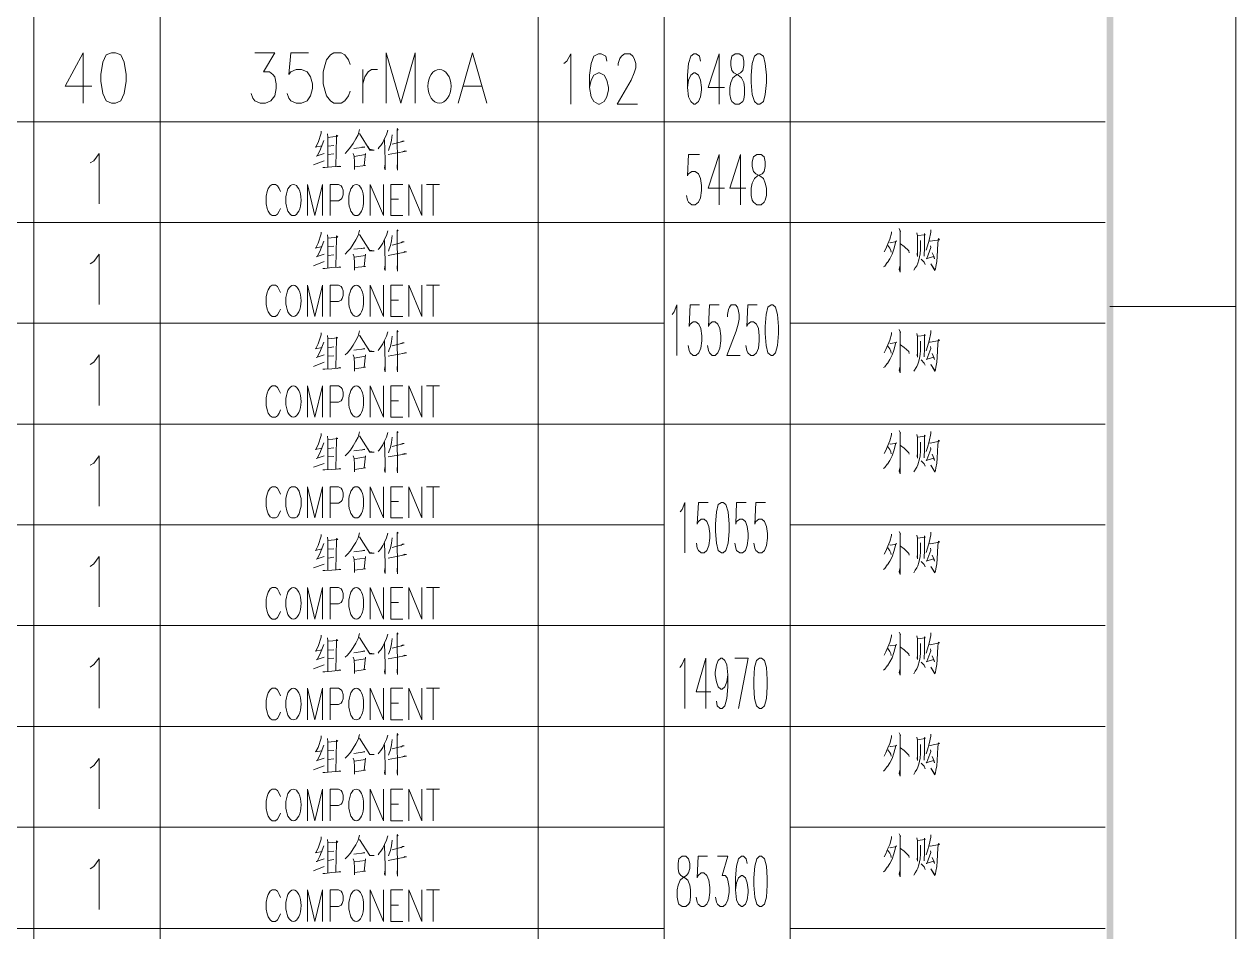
# Model space of a CAD drawing. Header units: millimetres. Extents: x 0 to 588, y 0 to 874.
# Drawn here: x 520.4 to 587.6, y 52.9 to 103.3 of the extents above; entities that cross this region are included whole.
import ezdxf

# ---------------------------------------------------------------- set-up
doc = ezdxf.new("R2010")
doc.units = ezdxf.units.MM
doc.layers.get('0').update_dxf_attribs({"lineweight": 18})

msp = doc.modelspace()

# ---------------------------------------------------------------- hatches: boundary and pattern name
for points in [[(580.453, 6.985), (580.813, 6.985), (580.453, 813.329)], [(580.813, 6.985), (580.453, 813.329), (580.813, 813.329)]]:
    msp.add_hatch(color=0).paths.add_polyline_path(points, flags=0)

# ---------------------------------------------------------------- linework, layer by layer
at = {"color": 0, "lineweight": 0}
for points in [[(587.608, 0), (587.608, 830.792)], [(587.608, 87.609), (580.623, 87.609)]]:
    msp.add_lwpolyline(points, dxfattribs=at)
at = {"color": 4, "lineweight": 0}
for points in [[(520.968, 204.065), (520.968, 16.804)], [(527.974, 204.065), (527.974, 16.804)], [(548.929, 204.065), (548.929, 16.804)], [(555.914, 204.065), (555.914, 20.995)], [(562.899, 204.065), (562.899, 16.804)], [(523.698, 101.682), (522.703, 99.82), (524.185, 99.82)], [(523.698, 101.682), (523.698, 98.888)], [(533.223, 101.682), (534.324, 101.682), (533.71, 100.624), (534.028, 100.624), (534.218, 100.476), (534.324, 100.349), (534.409, 99.947), (534.409, 99.693), (534.324, 99.29), (534.112, 99.015), (533.816, 98.888), (533.52, 98.888), (533.223, 99.015), (533.117, 99.163), (533.012, 99.417)], [(536.208, 101.682), (535.213, 101.682), (535.107, 100.476), (535.213, 100.624), (535.509, 100.751), (535.806, 100.751), (536.123, 100.624), (536.314, 100.349), (536.419, 99.947), (536.419, 99.693), (536.314, 99.29), (536.123, 99.015), (535.806, 98.888), (535.509, 98.888), (535.213, 99.015), (535.107, 99.163), (535.022, 99.417)], [(538.515, 101.026), (538.409, 101.28), (538.219, 101.555), (538.007, 101.682), (537.605, 101.682), (537.414, 101.555), (537.203, 101.28), (537.118, 101.026), (537.012, 100.624), (537.012, 99.947), (537.118, 99.544), (537.203, 99.29), (537.414, 99.015), (537.605, 98.888), (538.007, 98.888), (538.219, 99.015), (538.409, 99.29), (538.515, 99.544)], [(540.505, 98.888), (540.505, 101.682), (541.309, 98.888), (542.113, 101.682), (542.113, 98.888)], [(544.505, 98.888), (545.288, 101.682), (546.093, 98.888)], [(550.347, 101.09), (550.516, 101.217), (550.749, 101.619), (550.749, 98.825)], [(552.739, 101.217), (552.675, 101.492), (552.421, 101.619), (552.273, 101.619), (552.019, 101.492), (551.871, 101.09), (551.786, 100.433), (551.786, 99.756), (551.871, 99.227), (552.019, 98.973), (552.273, 98.825), (552.337, 98.825), (552.591, 98.973), (552.739, 99.227), (552.824, 99.629), (552.824, 99.756), (552.739, 100.158), (552.591, 100.433), (552.337, 100.56), (552.273, 100.56), (552.019, 100.433), (551.871, 100.158), (551.786, 99.756)], [(553.374, 100.963), (553.374, 101.09), (553.459, 101.365), (553.543, 101.492), (553.713, 101.619), (554.03, 101.619), (554.178, 101.492), (554.263, 101.365), (554.348, 101.09), (554.348, 100.836), (554.263, 100.56), (554.094, 100.158), (553.31, 98.825), (554.432, 98.825)], [(557.925, 101.217), (557.882, 101.492), (557.692, 101.619), (557.565, 101.619), (557.396, 101.492), (557.269, 101.09), (557.205, 100.433), (557.205, 99.756), (557.269, 99.227), (557.396, 98.973), (557.565, 98.825), (557.628, 98.825), (557.819, 98.973), (557.925, 99.227), (557.988, 99.629), (557.988, 99.756), (557.925, 100.158), (557.819, 100.433), (557.628, 100.56), (557.565, 100.56), (557.396, 100.433), (557.269, 100.158), (557.205, 99.756)], [(558.962, 101.619), (558.348, 99.756), (559.258, 99.756)], [(558.962, 101.619), (558.962, 98.825)], [(539.213, 100.751), (539.213, 98.888)], [(539.213, 99.947), (539.319, 100.349), (539.51, 100.624), (539.7, 100.751), (540.018, 100.751)], [(544.801, 99.82), (545.796, 99.82)], [(580.361, 97.851), (454.589, 97.851)], [(539.023, 97.428), (538.959, 97.131), (538.832, 96.899), (538.684, 96.645), (538.536, 96.433), (538.367, 96.242), (538.24, 96.094)], [(541.118, 97.47), (541.161, 97.385), (541.118, 97.428), (541.14, 95.163), (541.118, 95.332), (541.14, 95.607)], [(536.906, 97.322), (536.906, 97.216), (536.737, 96.708), (536.61, 96.454), (536.568, 96.433), (536.949, 96.518)], [(537.054, 96.814), (536.822, 96.242), (536.673, 95.967), (536.631, 95.946), (537.076, 96.094)], [(537.245, 97.174), (537.266, 97.004), (537.266, 95.332)], [(537.266, 96.983), (537.816, 97.047), (537.753, 97.11), (537.753, 97.004), (537.711, 95.375)], [(539.023, 97.195), (539.594, 96.285), (539.848, 96.285), (539.573, 96.327), (539.489, 96.475)], [(540.589, 97.385), (540.526, 97.131), (540.42, 96.92), (540.314, 96.708), (540.208, 96.539), (540.124, 96.433), (540.06, 96.348)], [(540.42, 96.856), (540.441, 95.734), (540.441, 95.184), (540.42, 95.29), (540.441, 95.502)], [(540.843, 97.131), (540.801, 96.835), (540.737, 96.581), (540.674, 96.391), (540.632, 96.264)], [(540.843, 96.602), (541.499, 96.772), (541.415, 96.772), (541.309, 96.729)], [(524.1, 95.565), (524.291, 95.692), (524.587, 96.094), (524.587, 93.3)], [(537.605, 96.539), (537.287, 96.496)], [(537.287, 96.031), (537.605, 96.073)], [(538.684, 96.094), (538.727, 95.946), (538.748, 95.607), (538.748, 95.205), (538.748, 95.353), (539.362, 95.417), (539.277, 95.417), (539.362, 96.094), (539.362, 96.031), (538.727, 95.925)], [(538.705, 96.369), (539.319, 96.433), (539.277, 96.454), (539.15, 96.433)], [(540.61, 96.031), (541.626, 96.221), (541.542, 96.242), (541.415, 96.179)], [(536.483, 95.459), (537.076, 95.692)], [(536.991, 95.311), (537.097, 95.311), (537.499, 95.353), (537.986, 95.375), (537.901, 95.396), (537.901, 95.375), (537.795, 95.375)], [(557.882, 96.031), (557.269, 96.031), (557.205, 94.845), (557.269, 94.972), (557.459, 95.099), (557.628, 95.099), (557.819, 94.972), (557.925, 94.697), (557.988, 94.316), (557.988, 94.041), (557.925, 93.639), (557.819, 93.385), (557.628, 93.237), (557.459, 93.237), (557.269, 93.385), (557.205, 93.512), (557.163, 93.766)], [(558.962, 96.031), (558.348, 94.168), (559.258, 94.168)], [(558.962, 96.031), (558.962, 93.237)], [(560.147, 96.031), (559.555, 94.168), (560.444, 94.168)], [(560.147, 96.031), (560.147, 93.237)], [(534.641, 93.978), (534.578, 94.147), (534.472, 94.295), (534.366, 94.38), (534.176, 94.38), (534.07, 94.295), (533.964, 94.147), (533.901, 93.978), (533.858, 93.724), (533.858, 93.3), (533.901, 93.046), (533.964, 92.898), (534.07, 92.729), (534.176, 92.644), (534.366, 92.644), (534.472, 92.729), (534.578, 92.898), (534.641, 93.046)], [(536.144, 92.644), (536.144, 94.38), (536.546, 92.644), (536.97, 94.38), (536.97, 92.644)], [(537.393, 92.644), (537.393, 94.38), (537.859, 94.38), (538.007, 94.295), (538.07, 94.21), (538.113, 94.062), (538.113, 93.808), (538.07, 93.639), (538.007, 93.554), (537.859, 93.47), (537.393, 93.47)], [(539.616, 92.644), (539.616, 94.38), (540.356, 92.644), (540.356, 94.38)], [(540.759, 92.644), (540.759, 94.38), (541.436, 94.38)], [(541.753, 92.644), (541.753, 94.38), (542.473, 92.644), (542.473, 94.38)], [(542.748, 94.38), (543.468, 94.38)], [(543.108, 94.38), (543.108, 92.644)], [(540.759, 93.554), (541.182, 93.554)], [(580.361, 92.263), (454.589, 92.263)], [(540.759, 92.644), (541.436, 92.644)], [(536.906, 91.734), (536.906, 91.628), (536.737, 91.12), (536.61, 90.866), (536.568, 90.845), (536.949, 90.93)], [(537.245, 91.586), (537.266, 91.416), (537.266, 89.744)], [(537.266, 91.395), (537.816, 91.459), (537.753, 91.522), (537.753, 91.416), (537.711, 89.787)], [(539.023, 91.84), (538.959, 91.543), (538.832, 91.311), (538.684, 91.057), (538.536, 90.824), (538.367, 90.654), (538.24, 90.506)], [(539.023, 91.607), (539.594, 90.697), (539.848, 90.697), (539.573, 90.739), (539.489, 90.887)], [(540.589, 91.797), (540.526, 91.543), (540.42, 91.332), (540.314, 91.12), (540.208, 90.951), (540.124, 90.824), (540.06, 90.76)], [(540.843, 91.543), (540.801, 91.247), (540.737, 90.993), (540.674, 90.803), (540.632, 90.676)], [(541.118, 91.861), (541.161, 91.797), (541.118, 91.84), (541.14, 89.575), (541.118, 89.744), (541.14, 90.019)], [(568.529, 91.755), (568.529, 91.67), (568.423, 91.332), (568.318, 91.078), (568.212, 90.803), (568.106, 90.633)], [(568.953, 91.924), (569.016, 91.755), (568.995, 91.819), (568.995, 89.511), (568.953, 89.66), (568.995, 89.892)], [(569.926, 91.692), (569.969, 91.522), (569.969, 90.379), (569.947, 90.506), (569.969, 90.633)], [(569.969, 91.543), (570.392, 91.586), (570.35, 91.649), (570.35, 90.76), (570.328, 90.527), (570.328, 90.4), (570.328, 90.633)], [(570.709, 91.861), (570.709, 91.734), (570.604, 91.289), (570.519, 90.972), (570.434, 90.739)], [(570.604, 91.247), (570.667, 91.226), (571.175, 91.311), (571.133, 91.374), (571.09, 91.12), (571.069, 90.739), (571.048, 90.379), (571.027, 90.104), (570.985, 89.829), (570.963, 89.681), (570.921, 89.596), (570.709, 89.977), (570.921, 89.638)], [(537.054, 91.226), (536.822, 90.654), (536.673, 90.379), (536.631, 90.358), (537.076, 90.506)], [(537.605, 90.951), (537.287, 90.908)], [(538.705, 90.781), (539.319, 90.845), (539.277, 90.866), (539.15, 90.824)], [(540.42, 91.268), (540.441, 90.125), (540.441, 89.596), (540.42, 89.702), (540.441, 89.914)], [(540.843, 91.014), (541.499, 91.184), (541.415, 91.184), (541.309, 91.141)], [(568.423, 91.162), (568.466, 91.141), (568.783, 91.205), (568.804, 91.247), (568.762, 91.205), (568.656, 90.781), (568.55, 90.506), (568.423, 90.252), (568.296, 90.041), (568.275, 90.041), (568.148, 89.85), (568.085, 89.808)], [(568.318, 90.993), (568.423, 90.845), (568.487, 90.718), (568.508, 90.612)], [(569.016, 91.078), (569.228, 90.93), (569.482, 90.697), (569.503, 90.591)], [(570.138, 91.268), (570.138, 90.76), (570.117, 90.527), (570.074, 90.358), (570.032, 90.189), (569.99, 90.019), (569.926, 89.871), (569.842, 89.744), (569.757, 89.617)], [(570.688, 90.972), (570.709, 90.887), (570.477, 90.273), (570.434, 90.252), (570.858, 90.379)], [(524.1, 89.977), (524.291, 90.104), (524.587, 90.506), (524.587, 87.712)], [(536.483, 89.871), (537.076, 90.104)], [(537.287, 90.443), (537.605, 90.464)], [(538.684, 90.506), (538.727, 90.358), (538.748, 90.019), (538.748, 89.617), (538.748, 89.765), (539.362, 89.829), (539.277, 89.829), (539.362, 90.506), (539.362, 90.443), (538.727, 90.337)], [(540.61, 90.443), (541.626, 90.633), (541.542, 90.654), (541.415, 90.591)], [(570.159, 90.231), (570.328, 90.062), (570.392, 89.935)], [(570.773, 90.591), (570.879, 90.358), (570.9, 90.252), (570.858, 90.379)], [(536.991, 89.723), (537.097, 89.723), (537.499, 89.765), (537.986, 89.787), (537.901, 89.808), (537.901, 89.787), (537.795, 89.765)], [(534.641, 88.39), (534.578, 88.538), (534.472, 88.707), (534.366, 88.792), (534.176, 88.792), (534.07, 88.707), (533.964, 88.538), (533.901, 88.39), (533.858, 88.136), (533.858, 87.712), (533.901, 87.458), (533.964, 87.31), (534.07, 87.141), (534.176, 87.056), (534.366, 87.056), (534.472, 87.141), (534.578, 87.31), (534.641, 87.458)], [(536.144, 87.056), (536.144, 88.792), (536.546, 87.056), (536.97, 88.792), (536.97, 87.056)], [(537.393, 87.056), (537.393, 88.792), (537.859, 88.792), (538.007, 88.707), (538.07, 88.622), (538.113, 88.474), (538.113, 88.22), (538.07, 88.051), (538.007, 87.966), (537.859, 87.882), (537.393, 87.882)], [(539.616, 87.056), (539.616, 88.792), (540.356, 87.056), (540.356, 88.792)], [(540.759, 87.056), (540.759, 88.792), (541.436, 88.792)], [(541.753, 87.056), (541.753, 88.792), (542.473, 87.056), (542.473, 88.792)], [(542.748, 88.792), (543.468, 88.792)], [(543.108, 88.792), (543.108, 87.056)], [(540.759, 87.966), (541.182, 87.966)], [(556.358, 87.162), (556.464, 87.31), (556.612, 87.691), (556.612, 84.897)], [(557.882, 87.691), (557.353, 87.691), (557.311, 86.506), (557.353, 86.633), (557.523, 86.76), (557.671, 86.76), (557.84, 86.633), (557.946, 86.379), (558.009, 85.977), (558.009, 85.701), (557.946, 85.299), (557.84, 85.045), (557.671, 84.897), (557.523, 84.897), (557.353, 85.045), (557.311, 85.172), (557.247, 85.447)], [(558.962, 87.691), (558.433, 87.691), (558.369, 86.506), (558.433, 86.633), (558.581, 86.76), (558.75, 86.76), (558.898, 86.633), (559.004, 86.379), (559.068, 85.977), (559.068, 85.701), (559.004, 85.299), (558.898, 85.045), (558.75, 84.897), (558.581, 84.897), (558.433, 85.045), (558.369, 85.172), (558.327, 85.447)], [(559.428, 87.035), (559.428, 87.162), (559.491, 87.437), (559.533, 87.564), (559.639, 87.691), (559.872, 87.691), (559.978, 87.564), (560.02, 87.437), (560.084, 87.162), (560.084, 86.908), (560.02, 86.633), (559.914, 86.231), (559.385, 84.897), (560.126, 84.897)], [(561.079, 87.691), (560.549, 87.691), (560.507, 86.506), (560.549, 86.633), (560.719, 86.76), (560.867, 86.76), (561.036, 86.633), (561.142, 86.379), (561.184, 85.977), (561.184, 85.701), (561.142, 85.299), (561.036, 85.045), (560.867, 84.897), (560.719, 84.897), (560.549, 85.045), (560.507, 85.172), (560.444, 85.447)], [(555.914, 86.675), (454.589, 86.675)], [(540.759, 87.056), (541.436, 87.056)], [(580.361, 86.675), (562.899, 86.675)], [(536.906, 86.146), (536.906, 86.04), (536.737, 85.532), (536.61, 85.278), (536.568, 85.257), (536.949, 85.342)], [(537.245, 85.998), (537.266, 85.828), (537.266, 84.156)], [(539.023, 86.252), (538.959, 85.955), (538.832, 85.723), (538.684, 85.469), (538.536, 85.236), (538.367, 85.045), (538.24, 84.918)], [(539.023, 86.019), (539.594, 85.109), (539.848, 85.109), (539.573, 85.151), (539.489, 85.299)], [(540.589, 86.209), (540.526, 85.955), (540.42, 85.744), (540.314, 85.532), (540.208, 85.363), (540.124, 85.236), (540.06, 85.172)], [(541.118, 86.273), (541.161, 86.209), (541.118, 86.252), (541.14, 83.987), (541.118, 84.156), (541.14, 84.431)], [(568.529, 86.167), (568.529, 86.082), (568.423, 85.744), (568.318, 85.49), (568.212, 85.215), (568.106, 85.045)], [(568.953, 86.336), (569.016, 86.167), (568.995, 86.231), (568.995, 83.923), (568.953, 84.072), (568.995, 84.304)], [(569.926, 86.104), (569.969, 85.934), (569.969, 84.791), (569.947, 84.918), (569.969, 85.045)], [(569.969, 85.955), (570.392, 85.998), (570.35, 86.061), (570.35, 85.172), (570.328, 84.939), (570.328, 84.812), (570.328, 85.045)], [(570.709, 86.273), (570.709, 86.146), (570.604, 85.701), (570.519, 85.384), (570.434, 85.151)], [(537.054, 85.638), (536.822, 85.066), (536.673, 84.791), (536.631, 84.77), (537.076, 84.918)], [(537.266, 85.807), (537.816, 85.871), (537.753, 85.913), (537.753, 85.828), (537.711, 84.199)], [(537.605, 85.363), (537.287, 85.32)], [(540.42, 85.68), (540.441, 84.537), (540.441, 83.987), (540.42, 84.114), (540.441, 84.326)], [(540.843, 85.955), (540.801, 85.659), (540.737, 85.384), (540.674, 85.215), (540.632, 85.088)], [(540.843, 85.426), (541.499, 85.596), (541.415, 85.596), (541.309, 85.553)], [(568.423, 85.574), (568.466, 85.553), (568.783, 85.617), (568.804, 85.638), (568.762, 85.617), (568.656, 85.193), (568.55, 84.918), (568.423, 84.664), (568.296, 84.453), (568.275, 84.453), (568.148, 84.262), (568.085, 84.22)], [(568.318, 85.405), (568.423, 85.257), (568.487, 85.13), (568.508, 85.024)], [(569.016, 85.49), (569.228, 85.342), (569.482, 85.109), (569.503, 85.003)], [(570.138, 85.68), (570.138, 85.172), (570.117, 84.939), (570.074, 84.749), (570.032, 84.58), (569.99, 84.41), (569.926, 84.283), (569.757, 84.029)], [(570.688, 85.384), (570.709, 85.278), (570.477, 84.685), (570.434, 84.664), (570.858, 84.791)], [(570.604, 85.638), (570.667, 85.638), (571.175, 85.723), (571.133, 85.786), (571.09, 85.532), (571.069, 85.151), (571.048, 84.791), (571.027, 84.516), (570.985, 84.241), (570.963, 84.093), (570.921, 84.008), (570.709, 84.389), (570.921, 84.05)], [(524.1, 84.389), (524.291, 84.516), (524.587, 84.918), (524.587, 82.124)], [(537.287, 84.855), (537.605, 84.876)], [(538.684, 84.918), (538.727, 84.77), (538.748, 84.431), (538.748, 84.029), (538.748, 84.156), (539.362, 84.241), (539.277, 84.241), (539.362, 84.918), (539.362, 84.855), (538.727, 84.749)], [(538.705, 85.193), (539.319, 85.257), (539.277, 85.278), (539.15, 85.236)], [(540.61, 84.855), (541.626, 85.045), (541.542, 85.045), (541.415, 85.003)], [(570.159, 84.643), (570.328, 84.474), (570.392, 84.347)], [(570.773, 85.003), (570.879, 84.749), (570.9, 84.664), (570.858, 84.791)], [(536.483, 84.283), (537.076, 84.516)], [(536.991, 84.135), (537.097, 84.135), (537.499, 84.156), (537.986, 84.199), (537.901, 84.22), (537.901, 84.199), (537.795, 84.177)], [(534.641, 82.802), (534.578, 82.95), (534.472, 83.119), (534.366, 83.204), (534.176, 83.204), (534.07, 83.119), (533.964, 82.95), (533.901, 82.802), (533.858, 82.548), (533.858, 82.124), (533.901, 81.87), (533.964, 81.701), (534.07, 81.553), (534.176, 81.468), (534.366, 81.468), (534.472, 81.553), (534.578, 81.701), (534.641, 81.87)], [(536.144, 81.468), (536.144, 83.204), (536.546, 81.468), (536.97, 83.204), (536.97, 81.468)], [(537.393, 81.468), (537.393, 83.204), (537.859, 83.204), (538.007, 83.119), (538.07, 83.034), (538.113, 82.865), (538.113, 82.632), (538.07, 82.463), (538.007, 82.378), (537.859, 82.294), (537.393, 82.294)], [(539.616, 81.468), (539.616, 83.204), (540.356, 81.468), (540.356, 83.204)], [(540.759, 81.468), (540.759, 83.204), (541.436, 83.204)], [(541.753, 81.468), (541.753, 83.204), (542.473, 81.468), (542.473, 83.204)], [(542.748, 83.204), (543.468, 83.204)], [(543.108, 83.204), (543.108, 81.468)], [(540.759, 82.378), (541.182, 82.378)], [(540.759, 81.468), (541.436, 81.468)], [(580.361, 81.087), (454.589, 81.087)], [(539.023, 80.664), (538.959, 80.367), (538.832, 80.135), (538.684, 79.881), (538.536, 79.648), (538.367, 79.457), (538.24, 79.33)], [(540.589, 80.621), (540.526, 80.367), (540.42, 80.135), (540.314, 79.944), (540.208, 79.775), (540.124, 79.648), (540.06, 79.584)], [(541.118, 80.685), (541.161, 80.621), (541.118, 80.664), (541.14, 78.378), (541.118, 78.547), (541.14, 78.843)], [(568.953, 80.727), (569.016, 80.579), (568.995, 80.643), (568.995, 78.335), (568.953, 78.484), (568.995, 78.716)], [(570.709, 80.685), (570.709, 80.558), (570.604, 80.113), (570.519, 79.796), (570.434, 79.563)], [(536.906, 80.558), (536.906, 80.452), (536.737, 79.944), (536.61, 79.69), (536.568, 79.669), (536.949, 79.754)], [(537.054, 80.05), (536.822, 79.478), (536.673, 79.203), (536.631, 79.182), (537.076, 79.33)], [(537.245, 80.41), (537.266, 80.24), (537.266, 78.547)], [(537.266, 80.219), (537.816, 80.283), (537.753, 80.325), (537.753, 80.24), (537.711, 78.611)], [(539.023, 80.431), (539.594, 79.521), (539.848, 79.521), (539.573, 79.563), (539.489, 79.711)], [(540.42, 80.092), (540.441, 78.949), (540.441, 78.399), (540.42, 78.526), (540.441, 78.738)], [(540.843, 80.367), (540.801, 80.071), (540.737, 79.796), (540.674, 79.605), (540.632, 79.5)], [(540.843, 79.838), (541.499, 80.008), (541.415, 80.008), (541.309, 79.965)], [(568.423, 79.986), (568.466, 79.965), (568.783, 80.029), (568.804, 80.05), (568.762, 80.029), (568.656, 79.605), (568.55, 79.33), (568.423, 79.076), (568.296, 78.865), (568.275, 78.865), (568.148, 78.674), (568.085, 78.632)], [(568.529, 80.579), (568.529, 80.494), (568.423, 80.156), (568.318, 79.902), (568.212, 79.627), (568.106, 79.457)], [(570.138, 80.092), (570.138, 79.584), (570.117, 79.33), (570.074, 79.161), (569.99, 78.822), (569.926, 78.695), (569.757, 78.441)], [(569.926, 80.516), (569.969, 80.346), (569.969, 79.203), (569.947, 79.33), (569.969, 79.457)], [(569.969, 80.367), (570.392, 80.41), (570.35, 80.473), (570.35, 79.584), (570.328, 79.351), (570.328, 79.224), (570.328, 79.457)], [(570.604, 80.05), (570.667, 80.029), (571.175, 80.135), (571.133, 80.198), (571.09, 79.944), (571.069, 79.563), (571.048, 79.203), (571.027, 78.928), (570.985, 78.653), (570.963, 78.505), (570.921, 78.42), (570.709, 78.801), (570.921, 78.441)], [(524.1, 78.801), (524.291, 78.928), (524.587, 79.33), (524.587, 76.536)], [(537.605, 79.775), (537.287, 79.732)], [(537.287, 79.267), (537.605, 79.288)], [(538.684, 79.33), (538.727, 79.182), (538.748, 78.843), (538.748, 78.441), (538.748, 78.568), (539.362, 78.653), (539.277, 78.653), (539.362, 79.33), (539.362, 79.267), (538.727, 79.161)], [(538.705, 79.605), (539.319, 79.669), (539.277, 79.69), (539.15, 79.648)], [(540.61, 79.267), (541.626, 79.436), (541.542, 79.457), (541.415, 79.415)], [(568.318, 79.817), (568.423, 79.669), (568.487, 79.542), (568.508, 79.436)], [(569.016, 79.902), (569.228, 79.754), (569.482, 79.5), (569.503, 79.415)], [(570.688, 79.796), (570.709, 79.69), (570.477, 79.097), (570.434, 79.076), (570.858, 79.203)], [(570.773, 79.415), (570.879, 79.161), (570.9, 79.076), (570.858, 79.203)], [(536.483, 78.695), (537.076, 78.907)], [(536.991, 78.547), (537.097, 78.547), (537.499, 78.568), (537.986, 78.611), (537.901, 78.632), (537.901, 78.611), (537.795, 78.589)], [(570.159, 79.055), (570.328, 78.886), (570.392, 78.759)], [(534.641, 77.192), (534.578, 77.362), (534.472, 77.531), (534.366, 77.616), (534.176, 77.616), (534.07, 77.531), (533.964, 77.362), (533.901, 77.192), (533.858, 76.96), (533.858, 76.536), (533.901, 76.282), (533.964, 76.113), (534.07, 75.944), (534.176, 75.88), (534.366, 75.88), (534.472, 75.944), (534.578, 76.113), (534.641, 76.282)], [(536.144, 75.88), (536.144, 77.616), (536.546, 75.88), (536.97, 77.616), (536.97, 75.88)], [(537.393, 75.88), (537.393, 77.616), (537.859, 77.616), (538.007, 77.531), (538.07, 77.446), (538.113, 77.277), (538.113, 77.044), (538.07, 76.875), (538.007, 76.79), (537.859, 76.706), (537.393, 76.706)], [(539.616, 75.88), (539.616, 77.616), (540.356, 75.88), (540.356, 77.616)], [(540.759, 75.88), (540.759, 77.616), (541.436, 77.616)], [(541.753, 75.88), (541.753, 77.616), (542.473, 75.88), (542.473, 77.616)], [(542.748, 77.616), (543.468, 77.616)], [(543.108, 77.616), (543.108, 75.88)], [(540.759, 76.79), (541.182, 76.79)], [(556.803, 76.219), (556.909, 76.346), (557.057, 76.748), (557.057, 73.954)], [(558.348, 76.748), (557.819, 76.748), (557.755, 75.541), (557.819, 75.69), (557.967, 75.817), (558.136, 75.817), (558.285, 75.69), (558.39, 75.414), (558.454, 75.012), (558.454, 74.758), (558.39, 74.356), (558.285, 74.081), (558.136, 73.954), (557.967, 73.954), (557.819, 74.081), (557.755, 74.208), (557.713, 74.483)], [(560.465, 76.748), (559.936, 76.748), (559.893, 75.541), (559.936, 75.69), (560.105, 75.817), (560.253, 75.817), (560.422, 75.69), (560.528, 75.414), (560.571, 75.012), (560.571, 74.758), (560.528, 74.356), (560.422, 74.081), (560.253, 73.954), (560.105, 73.954), (559.936, 74.081), (559.893, 74.208), (559.83, 74.483)], [(561.544, 76.748), (560.994, 76.748), (560.952, 75.541), (560.994, 75.69), (561.163, 75.817), (561.333, 75.817), (561.481, 75.69), (561.587, 75.414), (561.65, 75.012), (561.65, 74.758), (561.587, 74.356), (561.481, 74.081), (561.333, 73.954), (561.163, 73.954), (560.994, 74.081), (560.952, 74.208), (560.888, 74.483)], [(555.914, 75.499), (454.589, 75.499)], [(540.759, 75.88), (541.436, 75.88)], [(580.361, 75.499), (562.899, 75.499)], [(536.906, 74.97), (536.906, 74.864), (536.737, 74.356), (536.61, 74.102), (536.568, 74.081), (536.949, 74.166)], [(537.245, 74.822), (537.266, 74.652), (537.266, 72.959)], [(537.266, 74.631), (537.816, 74.695), (537.753, 74.737), (537.753, 74.652), (537.711, 73.023)], [(539.023, 75.055), (538.959, 74.779), (538.832, 74.525), (538.684, 74.293), (538.536, 74.06), (538.367, 73.869), (538.24, 73.742)], [(539.023, 74.843), (539.594, 73.933), (539.848, 73.933), (539.573, 73.975), (539.489, 74.123)], [(540.589, 75.033), (540.526, 74.779), (540.42, 74.547), (540.314, 74.356), (540.208, 74.166), (540.124, 74.06), (540.06, 73.996)], [(540.843, 74.779), (540.801, 74.483), (540.737, 74.208), (540.674, 74.017), (540.632, 73.912)], [(541.118, 75.097), (541.161, 75.033), (541.118, 75.055), (541.14, 72.79), (541.118, 72.959), (541.14, 73.255)], [(568.529, 74.991), (568.529, 74.906), (568.423, 74.568), (568.318, 74.314), (568.212, 74.039), (568.106, 73.869)], [(568.953, 75.139), (569.016, 74.991), (568.995, 75.055), (568.995, 72.747), (568.953, 72.896), (568.995, 73.128)], [(569.926, 74.928), (569.969, 74.758), (569.969, 73.615), (569.947, 73.721), (569.969, 73.869)], [(569.969, 74.758), (570.392, 74.822), (570.35, 74.885), (570.35, 73.996), (570.328, 73.763), (570.328, 73.636), (570.328, 73.869)], [(570.709, 75.097), (570.709, 74.949), (570.604, 74.525), (570.519, 74.208), (570.434, 73.975)], [(570.604, 74.462), (570.667, 74.441), (571.175, 74.547), (571.133, 74.589), (571.09, 74.356), (571.069, 73.975), (571.048, 73.615), (571.027, 73.34), (570.985, 73.065), (570.963, 72.917), (570.921, 72.832), (570.709, 73.192), (570.921, 72.853)], [(537.054, 74.462), (536.822, 73.89), (536.673, 73.615), (536.631, 73.594), (537.076, 73.742)], [(537.605, 74.166), (537.287, 74.144)], [(538.705, 73.996), (539.319, 74.081), (539.277, 74.102), (539.15, 74.06)], [(540.42, 74.504), (540.441, 73.361), (540.441, 72.811), (540.42, 72.938), (540.441, 73.128)], [(540.843, 74.25), (541.499, 74.42), (541.415, 74.42), (541.309, 74.356)], [(568.423, 74.398), (568.466, 74.377), (568.783, 74.42), (568.804, 74.462), (568.762, 74.42), (568.656, 74.017), (568.55, 73.721), (568.423, 73.488), (568.296, 73.277), (568.275, 73.277), (568.148, 73.086), (568.085, 73.023)], [(568.318, 74.229), (568.423, 74.06), (568.487, 73.954), (568.508, 73.848)], [(569.016, 74.314), (569.228, 74.166), (569.482, 73.912), (569.503, 73.827)], [(570.138, 74.504), (570.138, 73.996), (570.117, 73.742), (570.074, 73.573), (570.032, 73.404), (569.99, 73.234), (569.926, 73.107), (569.842, 72.98), (569.757, 72.832)], [(570.688, 74.208), (570.709, 74.102), (570.477, 73.509), (570.434, 73.488), (570.858, 73.615)], [(524.1, 73.192), (524.291, 73.34), (524.587, 73.742), (524.587, 70.948)], [(536.483, 73.107), (537.076, 73.319)], [(537.287, 73.658), (537.605, 73.7)], [(538.684, 73.742), (538.727, 73.594), (538.748, 73.255), (538.748, 72.853), (538.748, 72.98), (539.362, 73.065), (539.277, 73.065), (539.362, 73.742), (539.362, 73.658), (538.727, 73.573)], [(540.61, 73.658), (541.626, 73.848), (541.542, 73.869), (541.415, 73.827)], [(570.159, 73.467), (570.328, 73.298), (570.392, 73.171)], [(570.773, 73.827), (570.879, 73.573), (570.9, 73.488), (570.858, 73.615)], [(536.991, 72.959), (537.097, 72.959), (537.499, 72.98), (537.986, 73.023), (537.901, 73.044), (537.901, 73.023), (537.795, 73.001)], [(534.641, 71.604), (534.578, 71.774), (534.472, 71.943), (534.366, 72.028), (534.176, 72.028), (534.07, 71.943), (533.964, 71.774), (533.901, 71.604), (533.858, 71.372), (533.858, 70.948), (533.901, 70.694), (533.964, 70.525), (534.07, 70.356), (534.176, 70.271), (534.366, 70.271), (534.472, 70.356), (534.578, 70.525), (534.641, 70.694)], [(536.144, 70.271), (536.144, 72.028), (536.546, 70.271), (536.97, 72.028), (536.97, 70.271)], [(537.393, 70.271), (537.393, 72.028), (537.859, 72.028), (538.007, 71.943), (538.07, 71.858), (538.113, 71.689), (538.113, 71.435), (538.07, 71.287), (538.007, 71.202), (537.859, 71.118), (537.393, 71.118)], [(539.616, 70.271), (539.616, 72.028), (540.356, 70.271), (540.356, 72.028)], [(540.759, 70.271), (540.759, 72.028), (541.436, 72.028)], [(541.753, 70.271), (541.753, 72.028), (542.473, 70.271), (542.473, 72.028)], [(542.748, 72.028), (543.468, 72.028)], [(543.108, 72.028), (543.108, 70.271)], [(540.759, 71.202), (541.182, 71.202)], [(580.361, 69.911), (454.589, 69.911)], [(540.759, 70.271), (541.436, 70.271)], [(536.906, 69.382), (536.906, 69.276), (536.737, 68.747), (536.61, 68.514), (536.568, 68.493), (536.949, 68.578)], [(537.245, 69.234), (537.266, 69.064), (537.266, 67.371)], [(539.023, 69.467), (538.959, 69.191), (538.832, 68.937), (538.684, 68.705), (538.536, 68.472), (538.367, 68.281), (538.24, 68.154)], [(539.023, 69.255), (539.594, 68.345), (539.848, 68.345), (539.573, 68.387), (539.489, 68.535)], [(540.589, 69.445), (540.526, 69.191), (540.42, 68.959), (540.314, 68.747), (540.208, 68.578), (540.124, 68.472), (540.06, 68.387)], [(540.843, 69.191), (540.801, 68.895), (540.737, 68.62), (540.674, 68.429), (540.632, 68.324)], [(541.118, 69.509), (541.161, 69.445), (541.118, 69.467), (541.14, 67.202), (541.118, 67.371), (541.14, 67.667)], [(568.529, 69.403), (568.529, 69.318), (568.423, 68.98), (568.318, 68.726), (568.212, 68.451), (568.106, 68.281)], [(568.953, 69.551), (569.016, 69.403), (568.995, 69.467), (568.995, 67.159), (568.953, 67.308), (568.995, 67.54)], [(569.926, 69.34), (569.969, 69.17), (569.969, 68.027), (569.947, 68.133), (569.969, 68.281)], [(569.969, 69.17), (570.392, 69.234), (570.35, 69.297), (570.35, 68.408), (570.328, 68.175), (570.328, 68.048), (570.328, 68.281)], [(570.709, 69.509), (570.709, 69.361), (570.604, 68.937), (570.519, 68.62), (570.434, 68.387)], [(537.054, 68.874), (536.822, 68.302), (536.673, 68.027), (536.631, 68.006), (537.076, 68.154)], [(537.266, 69.043), (537.816, 69.086), (537.753, 69.149), (537.753, 69.064), (537.711, 67.435)], [(537.605, 68.578), (537.287, 68.556)], [(538.705, 68.408), (539.319, 68.493), (539.277, 68.514), (539.15, 68.472)], [(540.42, 68.916), (540.441, 67.773), (540.441, 67.223), (540.42, 67.35), (540.441, 67.54)], [(540.843, 68.662), (541.499, 68.832), (541.415, 68.832), (541.309, 68.768)], [(568.423, 68.81), (568.466, 68.789), (568.783, 68.832), (568.804, 68.874), (568.762, 68.832), (568.656, 68.429), (568.55, 68.133), (568.423, 67.9), (568.296, 67.689), (568.275, 67.689), (568.148, 67.498), (568.085, 67.435)], [(568.318, 68.641), (568.423, 68.472), (568.487, 68.366), (568.508, 68.26)], [(569.016, 68.726), (569.228, 68.578), (569.482, 68.324), (569.503, 68.239)], [(570.138, 68.916), (570.138, 68.408), (570.117, 68.154), (570.074, 67.985), (569.99, 67.646), (569.926, 67.519), (569.842, 67.392), (569.757, 67.244)], [(570.688, 68.62), (570.709, 68.514), (570.477, 67.921), (570.434, 67.9), (570.858, 68.027)], [(570.604, 68.874), (570.667, 68.853), (571.175, 68.959), (571.133, 69.001), (571.09, 68.768), (571.069, 68.387), (571.048, 68.027), (571.027, 67.752), (570.985, 67.477), (570.963, 67.329), (570.921, 67.244), (570.709, 67.604), (570.921, 67.265)], [(524.1, 67.604), (524.291, 67.752), (524.587, 68.133), (524.587, 65.339)], [(537.287, 68.07), (537.605, 68.112)], [(538.684, 68.154), (538.727, 68.006), (538.748, 67.667), (538.748, 67.265), (538.748, 67.392), (539.362, 67.477), (539.277, 67.477), (539.362, 68.154), (539.362, 68.07), (538.727, 67.985)], [(540.61, 68.07), (541.626, 68.26), (541.542, 68.281), (541.415, 68.218)], [(556.782, 67.583), (556.888, 67.731), (557.057, 68.112), (557.057, 65.318)], [(558.221, 68.112), (557.692, 66.249), (558.496, 66.249)], [(558.221, 68.112), (558.221, 65.318)], [(559.449, 67.181), (559.385, 66.8), (559.279, 66.524), (559.131, 66.397), (559.068, 66.397), (558.92, 66.524), (558.814, 66.8), (558.75, 67.181), (558.75, 67.329), (558.814, 67.731), (558.92, 67.985), (559.068, 68.112), (559.131, 68.112), (559.279, 67.985), (559.385, 67.731), (559.449, 67.181), (559.449, 66.524), (559.385, 65.868), (559.279, 65.466), (559.131, 65.318), (559.025, 65.318), (558.856, 65.466), (558.814, 65.72)], [(560.041, 65.318), (560.571, 68.112), (559.83, 68.112)], [(570.159, 67.879), (570.328, 67.71), (570.392, 67.583)], [(570.773, 68.239), (570.879, 67.985), (570.9, 67.9), (570.858, 68.027)], [(536.483, 67.519), (537.076, 67.731)], [(536.991, 67.35), (537.097, 67.35), (537.499, 67.392), (537.986, 67.435), (537.901, 67.456), (537.901, 67.435), (537.795, 67.413)], [(534.641, 66.016), (534.578, 66.186), (534.472, 66.355), (534.366, 66.44), (534.176, 66.44), (534.07, 66.355), (533.964, 66.186), (533.901, 66.016), (533.858, 65.762), (533.858, 65.36), (533.901, 65.106), (533.964, 64.937), (534.07, 64.768), (534.176, 64.683), (534.366, 64.683), (534.472, 64.768), (534.578, 64.937), (534.641, 65.106)], [(536.144, 64.683), (536.144, 66.44), (536.546, 64.683), (536.97, 66.44), (536.97, 64.683)], [(537.393, 64.683), (537.393, 66.44), (537.859, 66.44), (538.007, 66.355), (538.07, 66.27), (538.113, 66.101), (538.113, 65.847), (538.07, 65.699), (538.007, 65.614), (537.859, 65.53), (537.393, 65.53)], [(539.616, 64.683), (539.616, 66.44), (540.356, 64.683), (540.356, 66.44)], [(540.759, 64.683), (540.759, 66.44), (541.436, 66.44)], [(541.753, 64.683), (541.753, 66.44), (542.473, 64.683), (542.473, 66.44)], [(542.748, 66.44), (543.468, 66.44)], [(543.108, 66.44), (543.108, 64.683)], [(540.759, 65.614), (541.182, 65.614)], [(540.759, 64.683), (541.436, 64.683)], [(580.361, 64.323), (454.589, 64.323)], [(539.023, 63.879), (538.959, 63.603), (538.832, 63.349), (538.536, 62.884), (538.367, 62.693), (538.24, 62.566)], [(540.589, 63.836), (540.526, 63.603), (540.42, 63.371), (540.314, 63.159), (540.208, 62.99), (540.124, 62.884), (540.06, 62.799)], [(541.118, 63.921), (541.161, 63.836), (541.118, 63.879), (541.14, 61.614), (541.118, 61.783), (541.14, 62.079)], [(568.529, 63.815), (568.529, 63.73), (568.423, 63.371), (568.318, 63.138), (568.212, 62.863), (568.106, 62.672)], [(568.953, 63.963), (569.016, 63.815), (568.995, 63.879), (568.995, 61.571), (568.953, 61.72), (568.995, 61.952)], [(570.709, 63.9), (570.709, 63.773), (570.604, 63.349), (570.519, 63.032), (570.434, 62.799)], [(536.906, 63.794), (536.906, 63.667), (536.737, 63.159), (536.61, 62.926), (536.568, 62.905), (536.949, 62.968)], [(537.054, 63.286), (536.822, 62.714), (536.673, 62.439), (536.631, 62.418), (537.076, 62.566)], [(537.245, 63.646), (537.266, 63.476), (537.266, 61.783)], [(537.266, 63.455), (537.816, 63.498), (537.753, 63.561), (537.753, 63.476), (537.711, 61.847)], [(539.023, 63.667), (539.594, 62.757), (539.848, 62.757), (539.573, 62.778), (539.489, 62.947)], [(540.42, 63.307), (540.441, 62.185), (540.441, 61.635), (540.42, 61.741), (540.441, 61.952)], [(540.843, 63.603), (540.801, 63.307), (540.737, 63.032), (540.674, 62.841), (540.632, 62.736)], [(540.843, 63.074), (541.499, 63.244), (541.415, 63.244), (541.309, 63.18)], [(568.423, 63.201), (568.466, 63.201), (568.783, 63.244), (568.804, 63.286), (568.762, 63.244), (568.656, 62.841), (568.55, 62.545), (568.423, 62.312), (568.296, 62.101), (568.275, 62.101), (568.148, 61.91), (568.085, 61.847)], [(570.138, 63.328), (570.138, 62.82), (570.117, 62.566), (570.074, 62.397), (570.032, 62.228), (569.99, 62.058), (569.926, 61.931), (569.842, 61.804), (569.757, 61.656)], [(569.926, 63.73), (569.969, 63.561), (569.969, 62.439), (569.947, 62.545), (569.969, 62.672)], [(569.969, 63.582), (570.392, 63.646), (570.35, 63.709), (570.35, 62.82), (570.328, 62.587), (570.328, 62.46), (570.328, 62.672)], [(570.604, 63.286), (570.667, 63.265), (571.175, 63.371), (571.133, 63.413), (571.09, 63.18), (571.069, 62.799), (571.048, 62.439), (571.027, 62.143), (570.985, 61.889), (570.963, 61.741), (570.921, 61.635), (570.709, 62.016), (570.921, 61.677)], [(524.1, 62.016), (524.291, 62.164), (524.587, 62.545), (524.587, 59.751)], [(537.605, 62.99), (537.287, 62.968)], [(537.287, 62.482), (537.605, 62.524)], [(538.684, 62.566), (538.727, 62.418), (538.748, 62.079), (538.748, 61.677), (538.748, 61.804), (539.362, 61.889), (539.277, 61.889), (539.362, 62.566), (539.362, 62.482), (538.727, 62.397)], [(538.705, 62.82), (539.319, 62.905), (539.277, 62.926), (539.15, 62.884)], [(540.61, 62.482), (541.626, 62.672), (541.542, 62.693), (541.415, 62.63)], [(568.318, 63.032), (568.423, 62.884), (568.487, 62.778), (568.508, 62.672)], [(569.016, 63.138), (569.228, 62.99), (569.482, 62.736), (569.503, 62.651)], [(570.688, 63.032), (570.709, 62.926), (570.477, 62.333), (570.434, 62.312), (570.858, 62.439)], [(570.773, 62.651), (570.879, 62.397), (570.9, 62.312), (570.858, 62.439)], [(536.483, 61.91), (537.076, 62.143)], [(536.991, 61.762), (537.097, 61.762), (537.499, 61.804), (537.986, 61.847), (537.901, 61.868), (537.901, 61.847), (537.795, 61.825)], [(570.159, 62.291), (570.328, 62.122), (570.392, 61.974)], [(534.641, 60.428), (534.578, 60.598), (534.472, 60.767), (534.366, 60.852), (534.176, 60.852), (534.07, 60.767), (533.964, 60.598), (533.901, 60.428), (533.858, 60.174), (533.858, 59.772), (533.901, 59.518), (533.964, 59.349), (534.07, 59.18), (534.176, 59.095), (534.366, 59.095), (534.472, 59.18), (534.578, 59.349), (534.641, 59.518)], [(536.144, 59.095), (536.144, 60.852), (536.546, 59.095), (536.97, 60.852), (536.97, 59.095)], [(537.393, 59.095), (537.393, 60.852), (537.859, 60.852), (538.007, 60.767), (538.07, 60.682), (538.113, 60.513), (538.113, 60.259), (538.07, 60.09), (538.007, 60.005), (537.859, 59.942), (537.393, 59.942)], [(539.616, 59.095), (539.616, 60.852), (540.356, 59.095), (540.356, 60.852)], [(540.759, 59.095), (540.759, 60.852), (541.436, 60.852)], [(541.753, 59.095), (541.753, 60.852), (542.473, 59.095), (542.473, 60.852)], [(542.748, 60.852), (543.468, 60.852)], [(543.108, 60.852), (543.108, 59.095)], [(540.759, 60.005), (541.182, 60.005)], [(555.914, 58.735), (454.589, 58.735)], [(540.759, 59.095), (541.436, 59.095)], [(580.361, 58.735), (562.899, 58.735)], [(536.906, 58.206), (536.906, 58.079), (536.737, 57.571), (536.61, 57.338), (536.568, 57.317), (536.949, 57.38)], [(537.245, 58.058), (537.266, 57.888), (537.266, 56.195)], [(537.266, 57.867), (537.816, 57.91), (537.753, 57.973), (537.753, 57.888), (537.711, 56.259)], [(539.023, 58.291), (538.959, 58.015), (538.832, 57.761), (538.684, 57.529), (538.536, 57.296), (538.367, 57.105), (538.24, 56.978)], [(539.023, 58.058), (539.594, 57.169), (539.848, 57.169), (539.573, 57.19), (539.489, 57.359)], [(540.589, 58.248), (540.526, 58.015), (540.42, 57.783), (540.314, 57.571), (540.208, 57.402), (540.124, 57.296), (540.06, 57.211)], [(540.843, 58.015), (540.801, 57.698), (540.737, 57.444), (540.674, 57.253), (540.632, 57.148)], [(541.118, 58.333), (541.161, 58.248), (541.118, 58.291), (541.14, 56.026), (541.118, 56.195), (541.14, 56.47)], [(568.529, 58.227), (568.529, 58.121), (568.423, 57.783), (568.318, 57.55), (568.212, 57.253), (568.106, 57.084)], [(568.953, 58.375), (569.016, 58.227), (568.995, 58.291), (568.995, 55.983), (568.953, 56.132), (568.995, 56.364)], [(569.926, 58.142), (569.969, 57.973), (569.969, 56.851), (569.947, 56.957), (569.969, 57.084)], [(569.969, 57.994), (570.392, 58.058), (570.35, 58.121), (570.35, 57.232), (570.328, 56.999), (570.328, 56.872), (570.328, 57.084)], [(570.709, 58.312), (570.709, 58.185), (570.604, 57.761), (570.519, 57.423), (570.434, 57.211)], [(570.604, 57.698), (570.667, 57.677), (571.175, 57.783), (571.133, 57.825), (571.09, 57.592), (571.069, 57.211), (571.048, 56.851), (571.027, 56.555), (570.985, 56.301), (570.963, 56.153), (570.921, 56.047), (570.709, 56.428), (570.921, 56.089)], [(537.054, 57.698), (536.822, 57.126), (536.673, 56.83), (536.631, 56.83), (537.076, 56.978)], [(537.605, 57.402), (537.287, 57.359)], [(538.705, 57.232), (539.319, 57.317), (539.277, 57.338), (539.15, 57.296)], [(540.42, 57.719), (540.441, 56.597), (540.441, 56.047), (540.42, 56.153), (540.441, 56.364)], [(540.61, 56.894), (541.626, 57.084), (541.542, 57.105), (541.415, 57.042)], [(540.843, 57.486), (541.499, 57.656), (541.415, 57.656), (541.309, 57.592)], [(558.327, 57.126), (557.798, 57.126), (557.755, 55.92), (557.798, 56.047), (557.967, 56.195), (558.115, 56.195), (558.285, 56.047), (558.39, 55.793), (558.454, 55.391), (558.454, 55.116), (558.39, 54.713), (558.285, 54.459), (558.115, 54.332), (557.967, 54.332), (557.798, 54.459), (557.755, 54.586), (557.692, 54.862)], [(558.877, 57.126), (559.449, 57.126), (559.131, 56.047), (559.301, 56.047), (559.406, 55.92), (559.449, 55.793), (559.512, 55.391), (559.512, 55.116), (559.449, 54.713), (559.343, 54.459), (559.195, 54.332), (559.025, 54.332), (558.877, 54.459), (558.814, 54.586), (558.771, 54.862)], [(560.528, 56.724), (560.465, 56.978), (560.317, 57.126), (560.211, 57.126), (560.041, 56.978), (559.936, 56.576), (559.872, 55.92), (559.872, 55.264), (559.936, 54.713), (560.041, 54.459), (560.211, 54.332), (560.253, 54.332), (560.422, 54.459), (560.528, 54.713), (560.571, 55.116), (560.571, 55.264), (560.528, 55.645), (560.422, 55.92), (560.253, 56.047), (560.211, 56.047), (560.041, 55.92), (559.936, 55.645), (559.872, 55.264)], [(568.423, 57.613), (568.466, 57.592), (568.783, 57.656), (568.804, 57.698), (568.762, 57.656), (568.656, 57.253), (568.55, 56.957), (568.423, 56.724), (568.296, 56.513), (568.275, 56.513), (568.148, 56.322), (568.085, 56.259)], [(568.318, 57.444), (568.423, 57.296), (568.487, 57.19), (568.508, 57.063)], [(569.016, 57.55), (569.228, 57.402), (569.482, 57.148), (569.503, 57.063)], [(570.138, 57.74), (570.138, 57.232), (570.117, 56.978), (570.074, 56.809), (570.032, 56.64), (569.99, 56.47), (569.926, 56.343), (569.842, 56.195), (569.757, 56.068)], [(570.688, 57.423), (570.709, 57.338), (570.477, 56.724), (570.434, 56.724), (570.858, 56.851)], [(524.1, 56.428), (524.291, 56.555), (524.587, 56.957), (524.587, 54.163)], [(536.483, 56.322), (537.076, 56.555)], [(537.287, 56.894), (537.605, 56.936)], [(538.684, 56.978), (538.727, 56.83), (538.748, 56.47), (538.748, 56.089), (538.748, 56.216), (539.362, 56.301), (539.277, 56.301), (539.362, 56.978), (539.362, 56.894), (538.727, 56.809)], [(570.159, 56.703), (570.328, 56.534), (570.392, 56.386)], [(570.773, 57.063), (570.879, 56.809), (570.9, 56.724), (570.858, 56.851)], [(536.991, 56.174), (537.097, 56.174), (537.499, 56.216), (537.986, 56.259), (537.901, 56.28), (537.901, 56.259), (537.795, 56.237)], [(534.641, 54.84), (534.578, 55.01), (534.472, 55.179), (534.366, 55.264), (534.176, 55.264), (534.07, 55.179), (533.964, 55.01), (533.901, 54.84), (533.858, 54.586), (533.858, 54.184), (533.901, 53.93), (533.964, 53.761), (534.07, 53.592), (534.176, 53.507), (534.366, 53.507), (534.472, 53.592), (534.578, 53.761), (534.641, 53.93)], [(536.144, 53.507), (536.144, 55.264), (536.546, 53.507), (536.97, 55.264), (536.97, 53.507)], [(537.393, 53.507), (537.393, 55.264), (537.859, 55.264), (538.007, 55.179), (538.07, 55.094), (538.113, 54.925), (538.113, 54.671), (538.07, 54.502), (538.007, 54.417), (537.859, 54.332), (537.393, 54.332)], [(539.616, 53.507), (539.616, 55.264), (540.356, 53.507), (540.356, 55.264)], [(540.759, 53.507), (540.759, 55.264), (541.436, 55.264)], [(541.753, 53.507), (541.753, 55.264), (542.473, 53.507), (542.473, 55.264)], [(542.748, 55.264), (543.468, 55.264)], [(543.108, 55.264), (543.108, 53.507)], [(540.759, 54.417), (541.182, 54.417)], [(555.914, 53.126), (454.589, 53.126)], [(540.759, 53.507), (541.436, 53.507)], [(580.361, 53.126), (562.899, 53.126)]]:
    msp.add_lwpolyline(points, dxfattribs=at)
for points in [[(525.286, 101.682), (524.989, 101.555), (524.799, 101.153), (524.693, 100.476), (524.693, 100.095), (524.799, 99.417), (524.989, 99.015), (525.286, 98.888), (525.497, 98.888), (525.794, 99.015), (525.984, 99.417), (526.09, 100.095), (526.09, 100.476), (525.984, 101.153), (525.794, 101.555), (525.497, 101.682)], [(559.851, 101.619), (559.66, 101.492), (559.618, 101.217), (559.618, 100.963), (559.66, 100.687), (559.787, 100.56), (560.02, 100.433), (560.211, 100.285), (560.338, 100.031), (560.38, 99.756), (560.38, 99.354), (560.338, 99.1), (560.274, 98.973), (560.084, 98.825), (559.851, 98.825), (559.66, 98.973), (559.618, 99.1), (559.555, 99.354), (559.555, 99.756), (559.618, 100.031), (559.724, 100.285), (559.914, 100.433), (560.147, 100.56), (560.274, 100.687), (560.338, 100.963), (560.338, 101.217), (560.274, 101.492), (560.084, 101.619)], [(561.1, 101.619), (560.93, 101.492), (560.803, 101.09), (560.74, 100.433), (560.74, 100.031), (560.803, 99.354), (560.93, 98.973), (561.1, 98.825), (561.227, 98.825), (561.417, 98.973), (561.523, 99.354), (561.587, 100.031), (561.587, 100.433), (561.523, 101.09), (561.417, 101.492), (561.227, 101.619)], [(561.057, 96.031), (560.867, 95.904), (560.803, 95.629), (560.803, 95.375), (560.867, 95.099), (560.994, 94.972), (561.227, 94.845), (561.417, 94.697), (561.523, 94.443), (561.587, 94.168), (561.587, 93.766), (561.523, 93.512), (561.46, 93.385), (561.29, 93.237), (561.057, 93.237), (560.867, 93.385), (560.803, 93.512), (560.74, 93.766), (560.74, 94.168), (560.803, 94.443), (560.93, 94.697), (561.1, 94.845), (561.354, 94.972), (561.46, 95.099), (561.523, 95.375), (561.523, 95.629), (561.46, 95.904), (561.29, 96.031)], [(561.841, 87.691), (561.671, 87.564), (561.565, 87.162), (561.523, 86.506), (561.523, 86.104), (561.565, 85.447), (561.671, 85.045), (561.841, 84.897), (561.946, 84.897), (562.095, 85.045), (562.2, 85.447), (562.264, 86.104), (562.264, 86.506), (562.2, 87.162), (562.095, 87.564), (561.946, 87.691)], [(535.255, 77.616), (535.149, 77.531), (535.044, 77.362), (535.001, 77.192), (534.938, 76.96), (534.938, 76.536), (535.001, 76.282), (535.044, 76.113), (535.149, 75.944), (535.255, 75.88), (535.467, 75.88), (535.573, 75.944), (535.679, 76.113), (535.721, 76.282), (535.784, 76.536), (535.784, 76.96), (535.721, 77.192), (535.679, 77.362), (535.573, 77.531), (535.467, 77.616)], [(559.089, 76.748), (558.92, 76.621), (558.814, 76.219), (558.771, 75.541), (558.771, 75.139), (558.814, 74.483), (558.92, 74.081), (559.089, 73.954), (559.195, 73.954), (559.343, 74.081), (559.47, 74.483), (559.512, 75.139), (559.512, 75.541), (559.47, 76.219), (559.343, 76.621), (559.195, 76.748)], [(561.206, 68.112), (561.036, 67.985), (560.93, 67.583), (560.888, 66.927), (560.888, 66.524), (560.93, 65.868), (561.036, 65.466), (561.206, 65.318), (561.311, 65.318), (561.481, 65.466), (561.587, 65.868), (561.629, 66.524), (561.629, 66.927), (561.587, 67.583), (561.481, 67.985), (561.311, 68.112)], [(556.909, 57.126), (556.739, 56.978), (556.697, 56.724), (556.697, 56.449), (556.739, 56.195), (556.845, 56.047), (557.057, 55.92), (557.226, 55.793), (557.332, 55.518), (557.374, 55.264), (557.374, 54.862), (557.332, 54.586), (557.269, 54.459), (557.12, 54.332), (556.909, 54.332), (556.739, 54.459), (556.697, 54.586), (556.634, 54.862), (556.634, 55.264), (556.697, 55.518), (556.803, 55.793), (556.951, 55.92), (557.163, 56.047), (557.269, 56.195), (557.332, 56.449), (557.332, 56.724), (557.269, 56.978), (557.12, 57.126)], [(561.206, 57.126), (561.057, 56.978), (560.952, 56.576), (560.888, 55.92), (560.888, 55.518), (560.952, 54.862), (561.057, 54.459), (561.206, 54.332), (561.311, 54.332), (561.481, 54.459), (561.587, 54.862), (561.629, 55.518), (561.629, 55.92), (561.587, 56.576), (561.481, 56.978), (561.311, 57.126)]]:
    msp.add_lwpolyline(points, close=True, dxfattribs=at)
for centre, major_axis, ratio in [((543.457, 99.82), (0, 0.931), 0.693182), ((535.361, 93.512), (0, 0.868), 0.487805), ((538.843, 93.512), (0, 0.868), 0.47561), ((535.361, 87.924), (0, 0.868), 0.487805), ((538.843, 87.924), (0, 0.868), 0.47561), ((535.361, 82.336), (0, 0.868), 0.487805), ((538.843, 82.336), (0, 0.868), 0.47561), ((538.843, 76.748), (0, 0.868), 0.47561), ((535.361, 71.149), (0, 0.878), 0.481928), ((538.843, 71.149), (0, 0.878), 0.46988), ((535.361, 65.561), (0, 0.878), 0.481928), ((538.843, 65.561), (0, 0.878), 0.46988), ((535.361, 59.973), (0, 0.878), 0.481928), ((538.843, 59.973), (0, 0.878), 0.46988), ((535.361, 54.385), (0, 0.878), 0.481928), ((538.843, 54.385), (0, 0.878), 0.46988)]:
    msp.add_ellipse(centre, major_axis=major_axis, ratio=ratio, dxfattribs=at)

doc.saveas('drawing.dxf')
